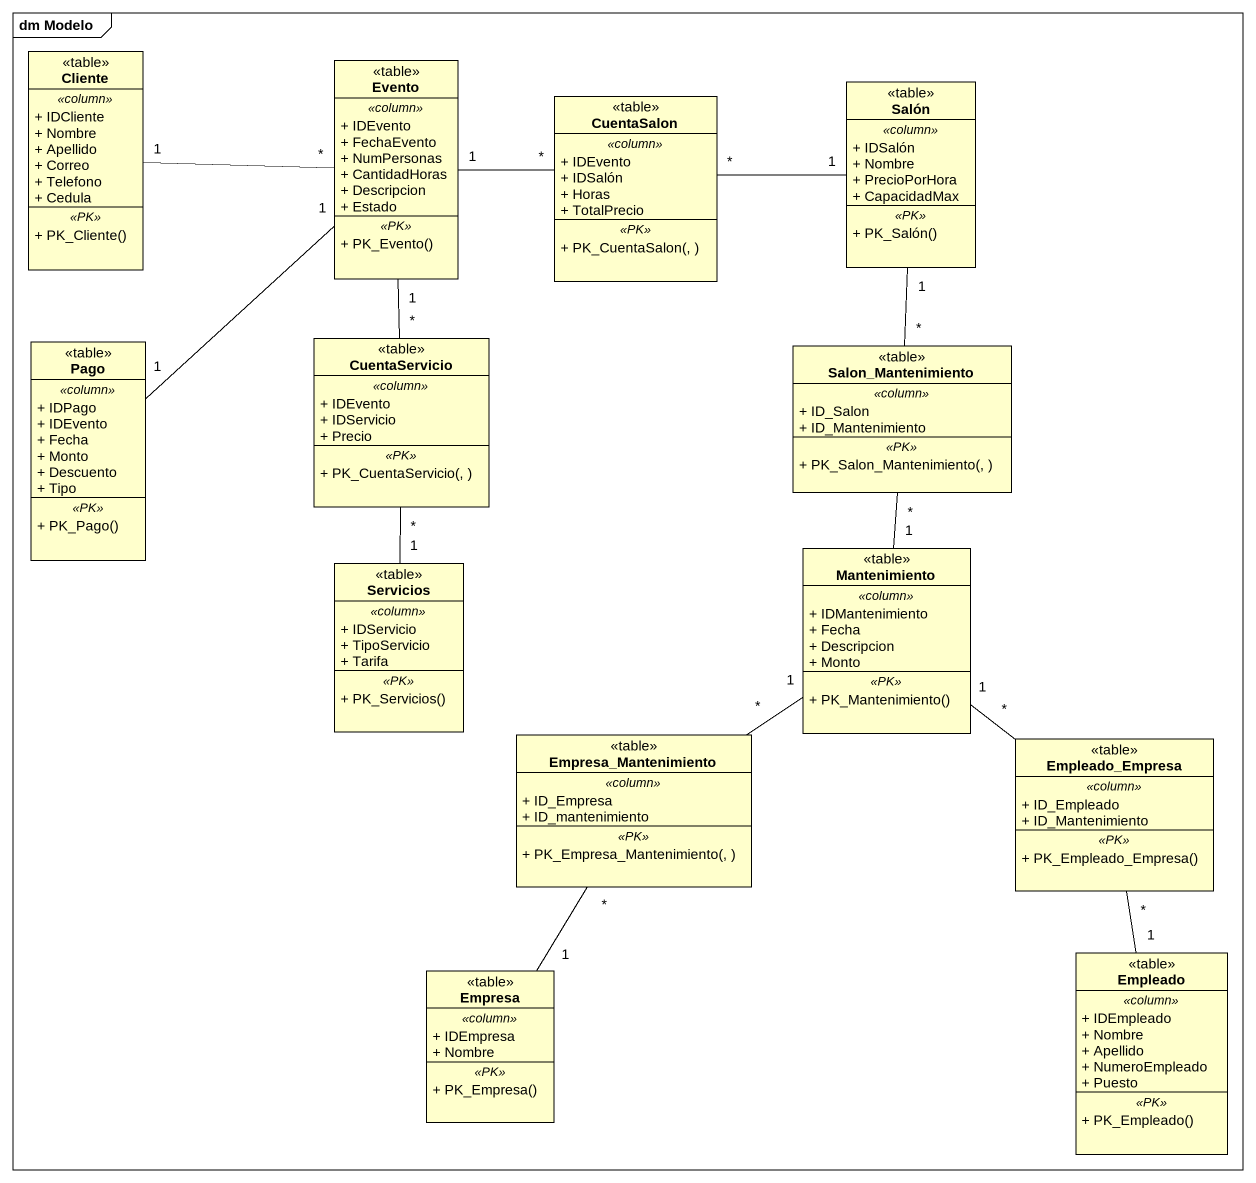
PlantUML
@startuml
mainframe dm Modelo
hide circle
hide empty members
skinparam classAttributeIconSize 0
class Cliente <<table>> {
  .. <<column>> ..
  + IDCliente
  + Nombre
  + Apellido
  + Correo
  + Telefono
  + Cedula
  .. <<PK>> ..
  + PK_Cliente()
}
class Evento <<table>> {
  .. <<column>> ..
  + IDEvento
  + FechaEvento
  + NumPersonas
  + CantidadHoras
  + Descripcion
  + Estado
  .. <<PK>> ..
  + PK_Evento()
}
class CuentaSalon <<table>> {
  .. <<column>> ..
  + IDEvento
  + IDSalón
  + Horas
  + TotalPrecio
  .. <<PK>> ..
  + PK_CuentaSalon(, )
}
class Salón <<table>> {
  .. <<column>> ..
  + IDSalón
  + Nombre
  + PrecioPorHora
  + CapacidadMax
  .. <<PK>> ..
  + PK_Salón()
}
class Pago <<table>> {
  .. <<column>> ..
  + IDPago
  + IDEvento
  + Fecha
  + Monto
  + Descuento
  + Tipo
  .. <<PK>> ..
  + PK_Pago()
}
class CuentaServicio <<table>> {
  .. <<column>> ..
  + IDEvento
  + IDServicio
  + Precio
  .. <<PK>> ..
  + PK_CuentaServicio(, )
}
class Salon_Mantenimiento <<table>> {
  .. <<column>> ..
  + ID_Salon
  + ID_Mantenimiento
  .. <<PK>> ..
  + PK_Salon_Mantenimiento(, )
}
class Servicios <<table>> {
  .. <<column>> ..
  + IDServicio
  + TipoServicio
  + Tarifa
  .. <<PK>> ..
  + PK_Servicios()
}
class Mantenimiento <<table>> {
  .. <<column>> ..
  + IDMantenimiento
  + Fecha
  + Descripcion
  + Monto
  .. <<PK>> ..
  + PK_Mantenimiento()
}
class Empresa_Mantenimiento <<table>> {
  .. <<column>> ..
  + ID_Empresa
  + ID_mantenimiento
  .. <<PK>> ..
  + PK_Empresa_Mantenimiento(, )
}
class Empleado_Empresa <<table>> {
  .. <<column>> ..
  + ID_Empleado
  + ID_Mantenimiento
  .. <<PK>> ..
  + PK_Empleado_Empresa()
}
class Empleado <<table>> {
  .. <<column>> ..
  + IDEmpleado
  + Nombre
  + Apellido
  + NumeroEmpleado
  + Puesto
  .. <<PK>> ..
  + PK_Empleado()
}
class Empresa <<table>> {
  .. <<column>> ..
  + IDEmpresa
  + Nombre
  .. <<PK>> ..
  + PK_Empresa()
}
Cliente "1" -right- "*" Evento
Evento "1" -right- "*" CuentaSalon
Evento "1" -- "1" Pago
Evento "1" -- "*" CuentaServicio
CuentaSalon "*" -right- "1" Salón
CuentaServicio "*" -- "1" Servicios
Salon_Mantenimiento "*" -up- "1" Salón
Salon_Mantenimiento "*" -- "1" Mantenimiento
Mantenimiento "1" -- "*" Empleado_Empresa
Empresa_Mantenimiento "*" -up- "1" Mantenimiento
Empleado_Empresa "*" -- "1" Empleado
Empresa "1" -up- "*" Empresa_Mantenimiento
@enduml
